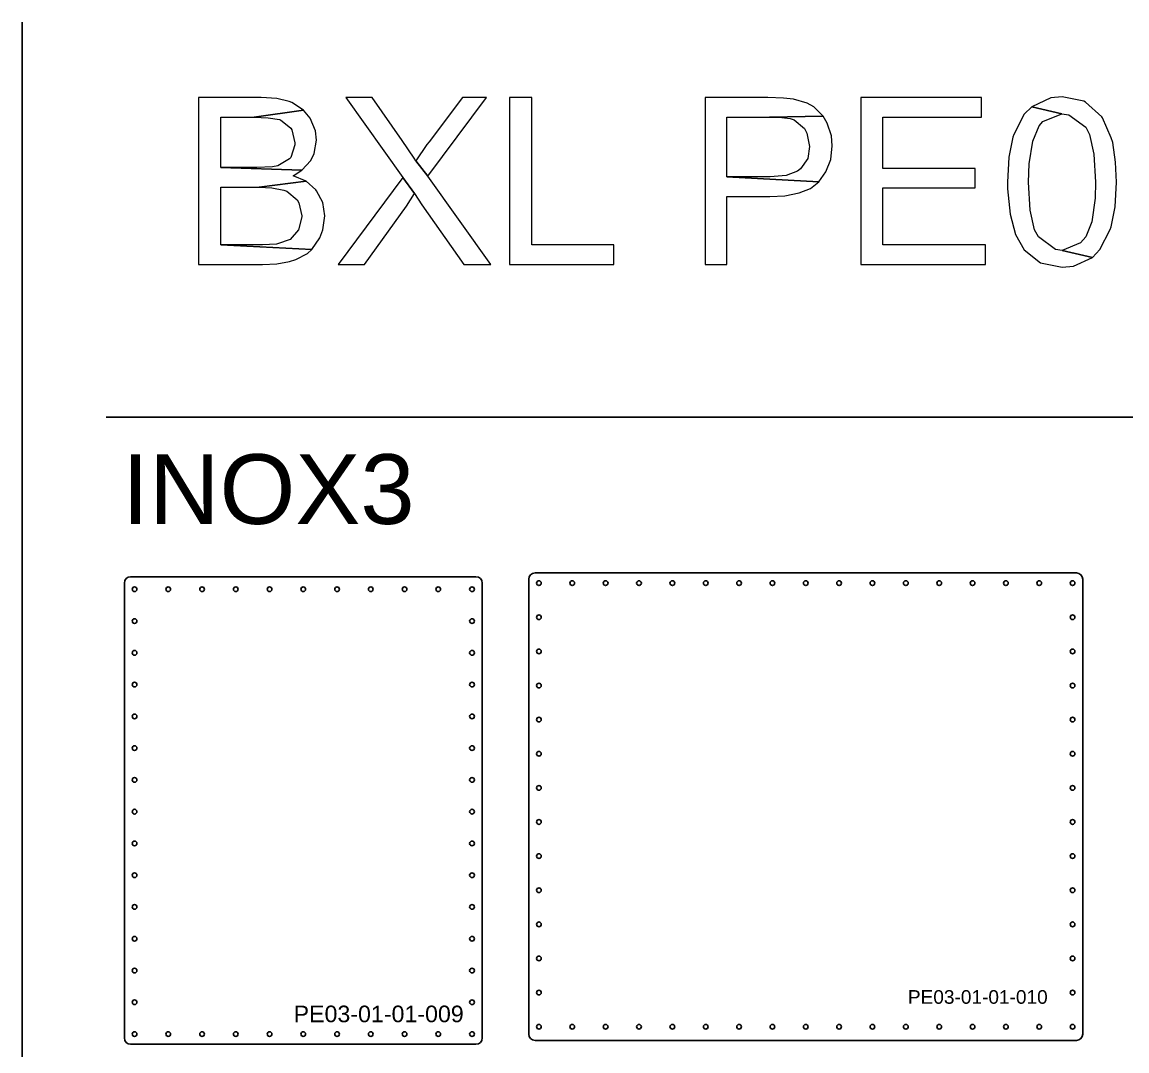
# Model space of a CAD drawing. Header units: millimetres. Extents: x 977 to 12288, y -94 to 5752.
# Drawn here: x 6738 to 8145, y 4338 to 5650 of the extents above; entities that cross this region are included whole.
import ezdxf

# ---------------------------------------------------------------- set-up
doc = ezdxf.new("R2010")
doc.units = ezdxf.units.MM
doc.styles.get("Standard").update_dxf_attribs({"font": 'arial.ttf'})

msp = doc.modelspace()

# ---------------------------------------------------------------- linework, layer by layer
at = {"color": 7, "linetype": 'Continuous', "lineweight": 25}
for p, q in [((7315.97078424, 4943.00357558), (6875.97078424, 4943.00357558)), ((8081.25155081, 4947.84312941), (7391.25155081, 4947.84312941)), ((6867.97078424, 4935.00357558), (6867.97078424, 4355.00357558)), ((7323.97078424, 4355.00357558), (7323.97078424, 4935.00357558)), ((7383.25155081, 4939.84312941), (7383.25155081, 4359.84312941)), ((8089.25155081, 4359.84312941), (8089.25155081, 4939.84312941)), ((7391.25155081, 4351.84312941), (8081.25155081, 4351.84312941)), ((6875.97078424, 4347.00357558), (7315.97078424, 4347.00357558))]:
    msp.add_line(p, q, dxfattribs=at)
for points in [[(6737.68794618, 5650.1499917), (6737.68794618, 950.21648358)], [(6844.76147532, 5146.31600859), (10114.27231226, 5146.31600859)]]:
    msp.add_lwpolyline(points)
at = {"color": 0, "lineweight": 0}
for points in [[(7042.39768942, 5553.82158943), (6962.58139271, 5553.82158943), (6962.58139271, 5341.16615579), (7043.80787134, 5341.16615579), (7062.14023631, 5342.01226494), (7078.2163102, 5344.83262878), (7086.39536534, 5347.37095624), (7101.3432937, 5355.26797499), (7106.98402139, 5360.34462991), (6990.78503112, 5366.26739398), (6990.78503112, 5439.59685385), (7039.85936196, 5439.59685385), (7099.6510754, 5447.21183622), (7083.29296512, 5454.26274583), (7094.2923841, 5461.31365543), (6990.78503112, 5464.69809204), (6990.78503112, 5528.72035124), (7033.37252513, 5528.72035124), (7096.26663879, 5538.02755192), (7081.60074681, 5547.61678898), (7077.93427382, 5549.0269709), (7062.14023631, 5552.69344389)], [(7183.69791787, 5553.82158943), (7150.13558816, 5553.82158943), (7222.61893888, 5452.00645475), (7237.56686724, 5431.41779871), (7246.87406792, 5417.03394312), (7300.46098091, 5341.16615579), (7335.15145616, 5341.16615579), (7254.77108668, 5453.69867306), (7239.25908555, 5473.15918356), (7237.28483086, 5476.82565656), (7222.05486612, 5499.38856729)], [(7329.51072847, 5553.82158943), (7298.7687626, 5553.82158943), (7256.1812686, 5497.4143126), (7253.36090476, 5494.02987599), (7239.25908555, 5473.15918356), (7254.77108668, 5453.69867306)], [(7387.04615084, 5553.82158943), (7358.84251242, 5553.82158943), (7358.84251242, 5341.16615579), (7491.68164935, 5341.16615579), (7491.68164935, 5366.26739398), (7387.04615084, 5366.26739398)], [(7687.97897272, 5553.82158943), (7607.88063962, 5553.82158943), (7607.88063962, 5341.16615579), (7635.80224165, 5341.16615579), (7635.80224165, 5427.75132572), (7690.51730017, 5427.75132572), (7709.69577429, 5428.59743487), (7727.74610288, 5432.26390786), (7742.12995847, 5438.18667193), (7752.84734107, 5446.64776346), (7635.80224165, 5452.85256391), (7635.80224165, 5528.72035124), (7690.23526379, 5528.72035124), (7758.48806875, 5530.13053316), (7746.64254062, 5541.97606129), (7737.89941271, 5546.77067983), (7720.41315689, 5551.84733474), (7708.00355599, 5553.25751666)], [(7960.14408341, 5553.82158943), (7806.43425406, 5553.82158943), (7806.43425406, 5341.16615579), (7965.22073833, 5341.16615579), (7965.22073833, 5366.26739398), (7834.63789247, 5366.26739398), (7834.63789247, 5438.7507447), (7952.24706466, 5438.7507447), (7952.24706466, 5463.5699465), (7834.63789247, 5463.5699465), (7834.63789247, 5528.72035124), (7960.14408341, 5528.72035124)], [(8062.80532724, 5554.94973497), (8048.70350803, 5553.53955304), (8024.448379, 5542.25809768), (8062.52329085, 5533.23293339), (8071.26641876, 5532.10478785), (8092.98322034, 5516.02871395), (8097.77783887, 5506.72151328), (8103.41856656, 5481.90231147), (8105.39282124, 5446.08369069), (8104.82874848, 5425.49503464), (8100.8802391, 5395.59917793), (8092.98322034, 5376.4207038), (8086.49638351, 5368.80572143), (8062.80532724, 5358.93444799), (8101.44431187, 5350.19132008), (8111.03354893, 5360.06259352), (8124.28925898, 5385.72790448), (8125.41740452, 5389.11234109), (8130.49405943, 5414.49561566), (8132.18627774, 5446.08369069), (8131.0581322, 5471.46696526), (8127.39165921, 5496.56820345), (8125.41740452, 5502.7730039), (8114.13594915, 5528.15627847), (8113.28984, 5529.28442401), (8092.70118396, 5547.89882536), (8090.44489288, 5549.30900728)], [(7096.26663879, 5538.02755192), (7033.37252513, 5528.72035124), (7051.42285371, 5528.15627847), (7065.52467292, 5525.8999874), (7066.93485484, 5525.61795101), (7080.19056489, 5514.90056842), (7081.31871043, 5512.92631373), (7085.26721981, 5496.28616706), (7085.26721981, 5493.74783961), (7079.90852851, 5477.67176571), (7078.49834659, 5475.97954741), (7063.55041823, 5466.95438311), (7056.78154501, 5465.54420119), (7036.75696174, 5464.69809204), (6990.78503112, 5464.69809204), (7094.2923841, 5461.31365543), (7105.57383947, 5473.72325633), (7109.80438523, 5482.74842063), (7112.90678545, 5499.67060367), (7111.49660353, 5511.51613181), (7104.72773031, 5527.5922057)], [(8024.448379, 5542.25809768), (8014.57710555, 5532.66886062), (8001.3213955, 5507.00354966), (8000.19324996, 5503.33707667), (7995.11659505, 5477.9538021), (7993.42437674, 5446.08369069), (7993.42437674, 5437.62259916), (7996.52677697, 5405.18841499), (8003.57768657, 5379.24106765), (8014.57710555, 5359.78055714), (8035.16576159, 5343.14041048), (8062.80532724, 5337.49968279), (8077.18918283, 5338.90986471), (8101.44431187, 5350.19132008), (8062.80532724, 5358.93444799), (8054.34423571, 5360.06259352), (8032.62743414, 5376.4207038), (8027.83281561, 5385.4458681), (8022.19208792, 5410.54710629), (8020.21783323, 5446.08369069), (8021.06394239, 5469.49271057), (8025.57652453, 5498.54245814), (8033.75557967, 5518.00296864), (8038.26816182, 5523.36165994), (8062.52329085, 5533.23293339)], [(7758.48806875, 5530.13053316), (7690.23526379, 5528.72035124), (7701.79875554, 5528.72035124), (7716.46464751, 5527.02813294), (7721.25926604, 5525.33591463), (7734.5149761, 5514.61853203), (7737.61737632, 5508.69576797), (7741.00181293, 5491.49154853), (7738.74552186, 5476.26158379), (7729.72035757, 5463.00587374), (7725.77184819, 5460.18550989), (7711.10595622, 5454.54478221), (7690.79933656, 5452.85256391), (7635.80224165, 5452.85256391), (7752.84734107, 5446.64776346), (7761.87250536, 5459.05736436), (7768.07730581, 5474.85140187), (7770.0515605, 5492.33765769), (7768.92341496, 5505.02929497), (7763.56472367, 5521.38740525)], [(7222.61893888, 5452.00645475), (7140.26431472, 5341.16615579), (7174.10868081, 5341.16615579), (7227.41355741, 5415.34172482), (7237.56686724, 5431.41779871)], [(7099.6510754, 5447.21183622), (7039.85936196, 5439.59685385), (7055.93543586, 5438.7507447), (7071.1654006, 5435.93038086), (7074.83187359, 5434.52019894), (7088.08758365, 5423.52077996), (7090.34387472, 5419.85430696), (7094.01034772, 5402.93212391), (7094.01034772, 5401.80397838), (7089.77980195, 5385.16383171), (7079.06241936, 5373.03626719), (7062.98634546, 5367.39553951), (7061.85819992, 5367.11350313), (7043.80787134, 5366.26739398), (6990.78503112, 5366.26739398), (7106.98402139, 5360.34462991), (7117.13733122, 5375.29255827), (7120.80380421, 5385.4458681), (7123.34213167, 5402.93212391), (7120.80380421, 5420.13634335), (7112.90678545, 5435.08427171), (7112.0606763, 5436.21241724)]]:
    msp.add_lwpolyline(points, close=True, dxfattribs=at)
at = {"color": 7, "linetype": 'Continuous', "lineweight": 25}
for centre in [(6880.97078424, 4927.00357558), (6923.97078424, 4927.00357558), (6966.97078424, 4927.00357558), (7009.97078424, 4927.00357558), (7052.97078424, 4927.00357558), (7095.97078424, 4927.00357558), (7138.97078424, 4927.00357558), (7181.97078424, 4927.00357558), (7224.97078424, 4927.00357558), (7267.97078424, 4927.00357558), (7310.97078424, 4927.00357558), (7396.25155081, 4934.84312941), (7438.75155081, 4934.84312941), (7481.25155081, 4934.84312941), (7523.75155081, 4934.84312941), (7566.25155081, 4934.84312941), (7608.75155081, 4934.84312941), (7651.25155081, 4934.84312941), (7693.75155081, 4934.84312941), (7736.25155081, 4934.84312941), (7778.75155081, 4934.84312941), (7821.25155081, 4934.84312941), (7863.75155081, 4934.84312941), (7906.25155081, 4934.84312941), (7948.75155081, 4934.84312941), (7991.25155081, 4934.84312941), (8033.75155081, 4934.84312941), (8076.25155081, 4934.84312941), (6880.97078424, 4886.50357558), (7310.97078424, 4886.50357558), (7396.25155081, 4891.34312941), (8076.25155081, 4891.34312941), (6880.97078424, 4846.00357558), (7310.97078424, 4846.00357558), (7396.25155081, 4847.84312941), (8076.25155081, 4847.84312941), (6880.97078424, 4805.50357558), (7310.97078424, 4805.50357558), (7396.25155081, 4804.34312941), (8076.25155081, 4804.34312941), (6880.97078424, 4765.00357558), (7310.97078424, 4765.00357558), (7396.25155081, 4760.84312941), (8076.25155081, 4760.84312941), (6880.97078424, 4724.50357558), (7310.97078424, 4724.50357558), (7396.25155081, 4717.34312941), (8076.25155081, 4717.34312941), (6880.97078424, 4684.00357558), (7310.97078424, 4684.00357558), (7396.25155081, 4673.84312941), (8076.25155081, 4673.84312941), (6880.97078424, 4643.50357558), (7310.97078424, 4643.50357558), (7396.25155081, 4630.34312941), (8076.25155081, 4630.34312941), (6880.97078424, 4603.00357558), (7310.97078424, 4603.00357558), (7396.25155081, 4586.84312941), (8076.25155081, 4586.84312941), (6880.97078424, 4562.50357558), (7310.97078424, 4562.50357558), (7396.25155081, 4543.34312941), (8076.25155081, 4543.34312941), (6880.97078424, 4522.00357558), (7310.97078424, 4522.00357558), (7396.25155081, 4499.84312941), (8076.25155081, 4499.84312941), (6880.97078424, 4481.50357558), (7310.97078424, 4481.50357558), (7396.25155081, 4456.34312941), (8076.25155081, 4456.34312941), (6880.97078424, 4441.00357558), (7310.97078424, 4441.00357558), (7396.25155081, 4412.84312941), (8076.25155081, 4412.84312941), (6880.97078424, 4400.50357558), (7310.97078424, 4400.50357558), (7396.25155081, 4369.34312941), (7438.75155081, 4369.34312941), (7481.25155081, 4369.34312941), (7523.75155081, 4369.34312941), (7566.25155081, 4369.34312941), (7608.75155081, 4369.34312941), (7651.25155081, 4369.34312941), (7693.75155081, 4369.34312941), (7736.25155081, 4369.34312941), (7778.75155081, 4369.34312941), (7821.25155081, 4369.34312941), (7863.75155081, 4369.34312941), (7906.25155081, 4369.34312941), (7948.75155081, 4369.34312941), (7991.25155081, 4369.34312941), (8033.75155081, 4369.34312941), (8076.25155081, 4369.34312941), (6880.97078424, 4360.00357558), (6923.97078424, 4360.00357558), (6966.97078424, 4360.00357558), (7009.97078424, 4360.00357558), (7052.97078424, 4360.00357558), (7095.97078424, 4360.00357558), (7138.97078424, 4360.00357558), (7181.97078424, 4360.00357558), (7224.97078424, 4360.00357558), (7267.97078424, 4360.00357558), (7310.97078424, 4360.00357558)]:
    msp.add_circle(centre, 3, dxfattribs=at)
for centre, start, end in [((6875.97078424, 4935.00357558), 90, 180), ((7315.97078424, 4935.00357558), 0, 90), ((7391.25155081, 4939.84312941), 90, 180), ((8081.25155081, 4939.84312941), 0, 90), ((6875.97078424, 4355.00357558), 180, 270), ((7315.97078424, 4355.00357558), 270, 0), ((7391.25155081, 4359.84312941), 180, 270), ((8081.25155081, 4359.84312941), 270, 0)]:
    msp.add_arc(centre, 8, start, end, dxfattribs=at)

# ---------------------------------------------------------------- texts
at = {"insert": (6865.07483395, 5099.21405337), "char_height": 88.915763345, "attachment_point": 1}
msp.add_mtext_dynamic_manual_height_columns('INOX3', width=7188.4142424122, gutter_width=444.57881673, heights=[0], dxfattribs=at)
at = {"color": 4, "attachment_point": 1}
for s, width, gutter_width, insert, char_height in [('PE03-01-01-010', 1649.4915867685, 86.90337664, (7866.35822493, 4415.96471614), 17.3806753275), ('PE03-01-01-009', 2006.8102611603, 105.72869202, (7083.65644781, 4396.23645165), 21.1457384038)]:
    msp.add_mtext_dynamic_manual_height_columns(s, width=width, gutter_width=gutter_width, heights=[0], dxfattribs=dict(at, insert=insert, char_height=char_height))

doc.saveas('drawing.dxf')
